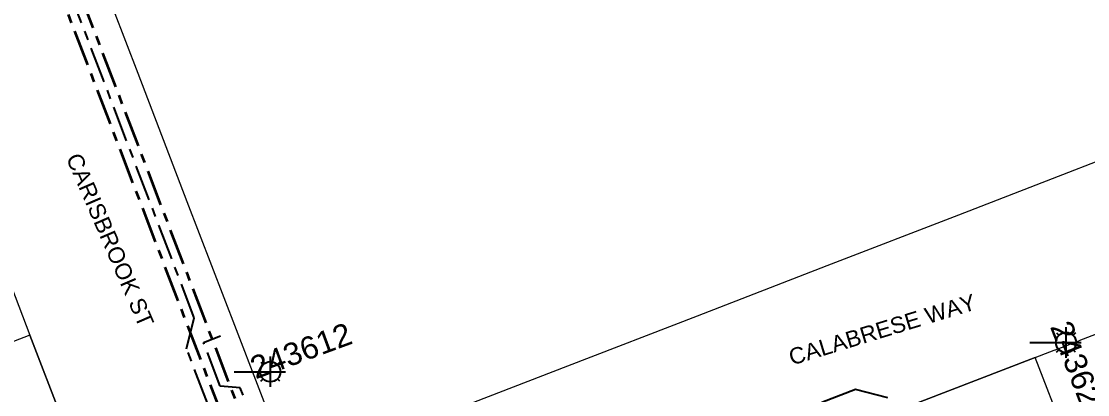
# Model space of a CAD drawing. Header units: metres. Extents: x 0 to 310918, y 0 to 6270107.
# Drawn here: x 310669.9 to 310788.2, y 6269885.2 to 6269926.6 of the extents above; entities that cross this region are included whole.
import ezdxf
from ezdxf.enums import TextEntityAlignment as Align

# ---------------------------------------------------------------- set-up
doc = ezdxf.new("R2010")
doc.units = ezdxf.units.M
doc.linetypes.add('Cable Exist UG', pattern=[7, 4, -1, 1, -1])
doc.layers.get('0').update_dxf_attribs({"color": 6})
for name, color, linetype, lineweight in [('_User_HV_Exist', 1, 'Continuous', 35), ('_User_LV_Exist', 5, 'Continuous', 35), ('Cadastre Developer_SP_NEW', 92, 'Continuous', 15), ('Cadastre Land Parcels_SP_EXT', 118, 'Continuous', 15), ('Cadastre Roads_SP_EXT', 218, 'Continuous', 15), ('Mains_HV_EXT', 13, 'Continuous', 25), ('Mains_LV_EXT', 163, 'Continuous', 25)]:
    doc.layers.add(name, color=color, linetype=linetype, lineweight=lineweight)
doc.layers.add('Features_HIDE', color=1, linetype='Continuous', plot=False)
doc.styles.add('iecARIAL', font='arial.ttf', dxfattribs={"height": 2})
doc.styles.add('SL_LABEL', font='arial.ttf', dxfattribs={"height": 2})
doc.styles.get("Standard").update_dxf_attribs({"font": 'arial.ttf'})

# ---------------------------------------------------------------- blocks, each defined once
blk = doc.blocks.new('SL_LANTERN_EXT')
at = {"flags": 9}
for tag, p in [('LRATECODE', (-7.4, 0)), ('LOUTREACHVOCAB', (-7.2, 0)), ('LOUTREACH', (-7, 0)), ('LANTNUMBER', (-6.6, 0)), ('LNEW', (-6.4, 0)), ('LMASTVOCAB', (-6.2, 0)), ('LMAST', (-6, 0)), ('LLAMPVOCAB', (-5.8, 0)), ('LLAMP', (-5.6, 0)), ('LEXIST', (-5.4, 0)), ('LCHARGE3PERCENT', (-5.2, 0)), ('LCHARGE3', (-5, 0)), ('LCHARGE2PERCENT', (-4.8, 0)), ('LCHARGE2', (-4.6, 0)), ('LCHARGE1PERCENT', (-4.4, 0)), ('LCHARGE1', (-4.2, 0)), ('LCATEGORY', (-4, 0)), ('LBRACKETVOCAB', (-3.8, 0)), ('LBRACKET', (-3.6, 0)), ('LKINGHEIGHT', (-3.4, 0)), ('CREPLACE', (-3.2, 0)), ('CREMOVE', (-3, 0)), ('CNUMBER', (-2.8, 0)), ('CNEW', (-2.6, 0)), ('CEXIST', (-2.4, 0)), ('USAGE', (-2.2, 0)), ('STATE', (-2, 0)), ('OWNED_BY', (-1.8, 0)), ('ORIENTATION', (-1.6, 0)), ('OPERATING_VOLTAGE', (-1.4, 0)), ('NO_PHASES', (-1.2, 0)), ('LANTERN_TYPE', (-1, 0)), ('LANTERN_PURPOSE', (-0.8, 0)), ('CONTROL_TYPE', (-0.6, 0)), ('CONSTRUCTED_VOLTAGE', (-0.4, 0))]:
    blk.add_attdef(tag, text='', height=0.001, rotation=270, dxfattribs=at).set_placement(p, align=Align.MIDDLE_LEFT)
at = {"style": 'SL_LABEL', "flags": 9}
blk.add_attdef('STREET_CODE', text='', height=0.001, rotation=270, dxfattribs=at).set_placement((0, 0), align=Align.MIDDLE_LEFT)
at = {"flags": 1}
blk.add_attdef('Z', (0, 0), '', height=0.001, rotation=270, dxfattribs=at)
at = {"width": 0.9}
blk.add_attdef('LNUMBER', text='', height=1, dxfattribs=at).set_placement((7, -1), align=Align.MIDDLE_LEFT)
at = {"flags": 9}
for tag, p in [('LREMOVE', (0, -7.6)), ('LREPLACE', (0, -7.8)), ('LTYPE', (0, -8)), ('LTYPEVOCAB', (0, -8.2)), ('LEGEND', (0, -8.4)), ('SUBURB', (0, -8.6)), ('STREETNAME', (0, -8.8)), ('LOCATION', (0, -9)), ('NOTES', (0, -9.2)), ('MAINTAINED_BY', (0, -9.86))]:
    blk.add_attdef(tag, text='', height=0.001, dxfattribs=at).set_placement(p, align=Align.MIDDLE_LEFT)
blk.add_attdef('OPERATED_BY', (0, -9.61), '', height=0.001, dxfattribs=at)
at = {"layer": 'Features_HIDE', "width": 0.9}
blk.add_attdef('ASSET_NUM', text='', height=1, dxfattribs=at).set_placement((7, 1), align=Align.MIDDLE_LEFT)
at = {"transparency": 33554651}
blk.add_wipeout([(5.69, 0), (5.06, -1.06), (4, -1.69), (2.94, -1.06), (2.31, 0), (2.94, 1.06), (4, 1.69), (5.06, 1.06)], dxfattribs=at)
for p, q in [((4, 1.69), (4, 0)), ((0, 0), (4, 0)), ((2.94, 1.06), (3.2, 0.8)), ((5.06, 1.06), (4.8, 0.8)), ((2.94, -1.06), (3.2, -0.8)), ((4, 0), (5.69, 0)), ((4, 0), (4, -1.69)), ((5.06, -1.06), (4.8, -0.8))]:
    blk.add_line(p, q)
blk.add_circle((4, 0), 1.12)

msp = doc.modelspace()

# ---------------------------------------------------------------- linework, layer by layer
at = {"layer": 'Cadastre Developer_SP_NEW', "linetype": 'Continuous'}
msp.add_lwpolyline([(310674.43, 6269882.48), (310670.85, 6269891.81), (310642.86, 6269880.99), (310646.43, 6269871.66), (310674.43, 6269882.48)], close=True, dxfattribs=at)
at = {"layer": 'Cadastre Land Parcels_SP_EXT', "linetype": 'Continuous'}
for points in [[(310674.43, 6269882.48), (310670.85, 6269891.81), (310642.86, 6269880.99), (310646.43, 6269871.66), (310674.43, 6269882.48)], [(310795.09, 6269856.51), (310788.97, 6269872.33), (310782.4, 6269889.34), (310766.55, 6269883.22), (310779.16, 6269850.35), (310795.09, 6269856.51)]]:
    msp.add_lwpolyline(points, close=True, dxfattribs=at)

# ---------------------------------------------------------------- block references
at = {"layer": 'Features_HIDE'}
ref = msp.add_blockref('SL_LANTERN_EXT', (310693.53, 6269887.75), dxfattribs=at)
ref.add_attrib('ASSET_NUM', '243612', dxfattribs={"layer": '0', "height": 2.5, "rotation": 20.1986, "style": 'iecARIAL'}).set_placement((310695.03, 6269889.25), align=Align.TOP_LEFT)

# ---------------------------------------------------------------- texts
at = {"layer": '_User_LV_Exist'}
for s, rotation, p in [('CARISBROOK ST', 293.3558, (310674.83, 6269911.48)), ('CALABRESE WAY', 16.9148, (310755.39, 6269888.44))]:
    msp.add_text(s, height=1.8, rotation=rotation, dxfattribs=at).set_placement(p)

# ---------------------------------------------------------------- next in the draw order: linework, layer by layer
at = {"layer": '_User_HV_Exist', "linetype": 'Cable Exist UG'}
for points in [[(310682.51, 6269940.22), (310680.53, 6269940.69), (310670.36, 6269937.03), (310670.36, 6269937.03), (310672.08, 6269932.36), (310673.3, 6269932.04), (310694.66, 6269876.38), (310701.11, 6269873.5), (310705.28, 6269862.63), (310702.41, 6269856.16), (310726.22, 6269794.03), (310731.04, 6269791.8), (310737.53, 6269775.47)], [(310682.51, 6269940.22), (310681.29, 6269938.7), (310673.92, 6269936.15), (310673.92, 6269936.15), (310696.23, 6269877.87), (310702.67, 6269875.02), (310707.45, 6269862.56), (310704.57, 6269856.1), (310727.8, 6269795.49), (310732.61, 6269793.29), (310738.71, 6269777.89)]]:
    msp.add_lwpolyline(points, dxfattribs=at)
at = {"layer": 'Cadastre Roads_SP_EXT', "linetype": 'Continuous'}
msp.add_lwpolyline([(310698.43, 6269880.26), (310693.78, 6269892.39), (310688.32, 6269906.6), (310682.87, 6269920.82), (310677.41, 6269935.04), (310672.76, 6269947.17), (310652.61, 6269939.38), (310656.54, 6269929.14), (310660.11, 6269919.81), (310663.69, 6269910.48), (310667.27, 6269901.15), (310670.85, 6269891.81), (310674.43, 6269882.48), (310678, 6269873.15), (310679.05, 6269870.42), (310698.43, 6269880.26)], close=True, dxfattribs=at)
at = {"layer": 'Mains_HV_EXT', "linetype": 'Cable Exist UG'}
for points in [[(310682.51, 6269940.22), (310680.53, 6269940.69), (310670.36, 6269937.03), (310670.36, 6269937.03), (310672.08, 6269932.36), (310673.3, 6269932.04), (310694.66, 6269876.38), (310701.11, 6269873.5), (310705.28, 6269862.63), (310702.41, 6269856.16), (310726.22, 6269794.03), (310731.04, 6269791.8), (310737.53, 6269775.47)], [(310682.51, 6269940.22), (310681.29, 6269938.7), (310673.92, 6269936.15), (310673.92, 6269936.15), (310696.23, 6269877.87), (310702.67, 6269875.02), (310707.45, 6269862.56), (310704.57, 6269856.1), (310727.8, 6269795.49), (310732.61, 6269793.29), (310738.71, 6269777.89)]]:
    msp.add_lwpolyline(points, dxfattribs=at)
at = {"layer": 'Mains_LV_EXT', "linetype": 'Cable Exist UG'}
for points in [[(310766.03, 6269884.86), (310762.45, 6269885.79), (310732.59, 6269874.15), (310731.66, 6269871.61), (310710.94, 6269863.65), (310706.55, 6269874.64), (310703.45, 6269873.55), (310703.45, 6269873.55), (310695.44, 6269877.13), (310692.78, 6269884.08), (310690.56, 6269884.27), (310688.25, 6269890.29), (310689.09, 6269893.74), (310689.09, 6269893.74), (310674.12, 6269932.9), (310672.37, 6269937.26), (310680.5, 6269940.34), (310682.51, 6269940.22)], [(310717.22, 6269826.34), (310714.18, 6269828.24), (310714.18, 6269828.24), (310703.51, 6269856.06), (310706.54, 6269858.09), (310706.54, 6269858.09), (310708.87, 6269863.33), (310704.26, 6269875.37), (310704.26, 6269875.37), (310697.01, 6269878.62), (310694.2, 6269885.96), (310691.98, 6269886.15), (310691.98, 6269886.15), (310690.12, 6269891), (310691.99, 6269891.74)]]:
    msp.add_lwpolyline(points, dxfattribs=at)

# ---------------------------------------------------------------- next in the draw order: block references
at = {"layer": 'Features_HIDE'}
ref = msp.add_blockref('SL_LANTERN_EXT', (310781.81, 6269890.99), dxfattribs=at)
ref.add_attrib('ASSET_NUM', '243620', dxfattribs={"layer": '0', "height": 2.5, "rotation": 291.1374, "style": 'iecARIAL'}).set_placement((310783.31, 6269892.49), align=Align.BOTTOM_LEFT)

# ---------------------------------------------------------------- next in the draw order: linework, layer by layer
at = {"layer": 'Cadastre Developer_SP_NEW', "linetype": 'Continuous'}
msp.add_lwpolyline([(310795.09, 6269856.51), (310788.97, 6269872.33), (310782.4, 6269889.34), (310766.55, 6269883.22), (310779.16, 6269850.35), (310795.09, 6269856.51)], close=True, dxfattribs=at)
at = {"layer": 'Cadastre Roads_SP_EXT', "linetype": 'Continuous'}
msp.add_lwpolyline([(310734.77, 6269870.94), (310750.66, 6269877.08), (310766.55, 6269883.22), (310782.4, 6269889.34), (310807.2, 6269898.92), (310800.78, 6269915.52), (310773.88, 6269905.13), (310759.29, 6269899.49), (310744.89, 6269893.92), (310730.5, 6269888.36), (310703.6, 6269877.97), (310709.97, 6269861.36), (310734.77, 6269870.94)], close=True, dxfattribs=at)

doc.saveas('drawing.dxf')
